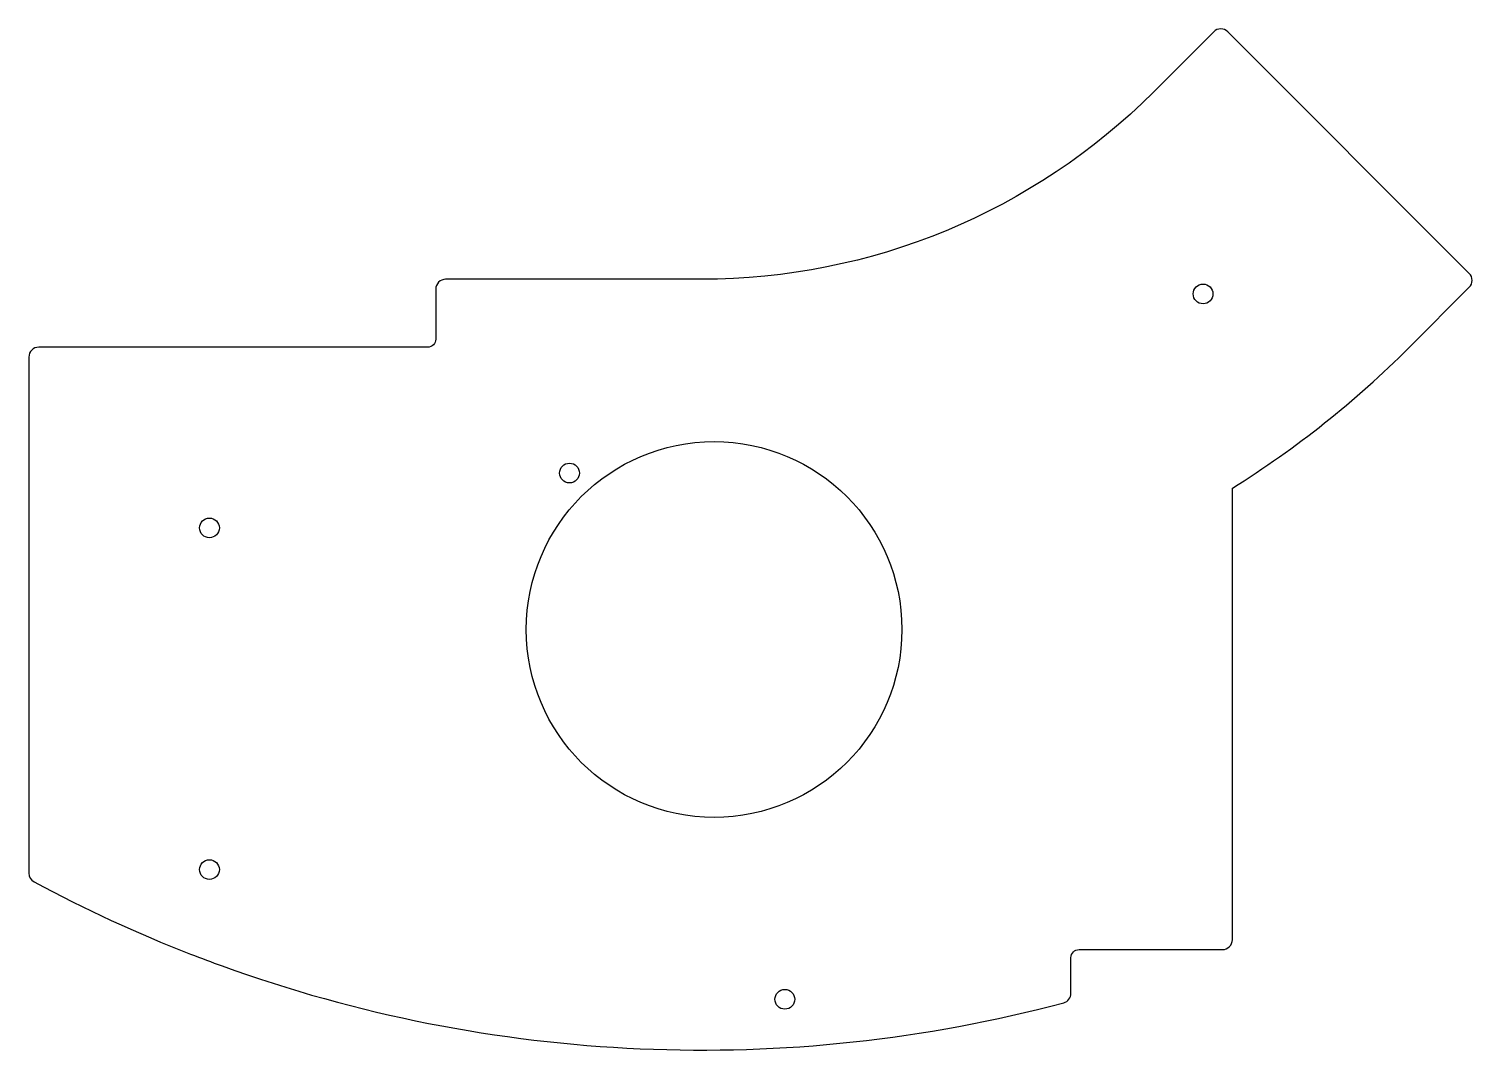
# Model space of a CAD drawing. Header units: millimetres. Extents: x -86 to 75, y -60 to 54.
import ezdxf

# ---------------------------------------------------------------- set-up
doc = ezdxf.new("R2010")
doc.units = ezdxf.units.MM
doc.layers.get('0').update_dxf_attribs({"linetype": 'CONTINUOUS'})

msp = doc.modelspace()

# ---------------------------------------------------------------- linework, layer by layer
msp.add_lwpolyline([(31.16, -49.1), (47.16, -49.1, 0.414214), (48.26, -48), (48.26, 2.34, 0.05658), (67.95, 18.01), (74.69, 24.75, 0.414214), (74.69, 26.3), (47.75, 53.25, 0.414214), (46.19, 53.25), (39.45, 46.51, -0.198912), (-10.93, 25.64), (-39.5, 25.64, 0.414214), (-40.6, 24.54), (-40.6, 18.97, -0.414214), (-41.5, 18.07), (-84.89, 18.07, 0.414214), (-85.99, 16.97), (-85.99, -40.58, 0.276008), (-85.41, -41.55, 0.030622), (-67.94, -49.61, 0.005983), (-64.42, -50.93, 0.152906), (29.45, -55.04, 0.340035), (30.26, -53.98), (30.26, -50, -0.414214)], format="xyb", close=True)
for centre, radius in [((44.99, 24.01), 1.1), ((-9.55, -13.41), 20.95), ((-25.68, 4.04), 1.1), ((-65.84, -2.08), 1.1), ((-65.84, -40.18), 1.1), ((-1.66, -54.65), 1.1)]:
    msp.add_circle(centre, radius)

doc.saveas('drawing.dxf')
